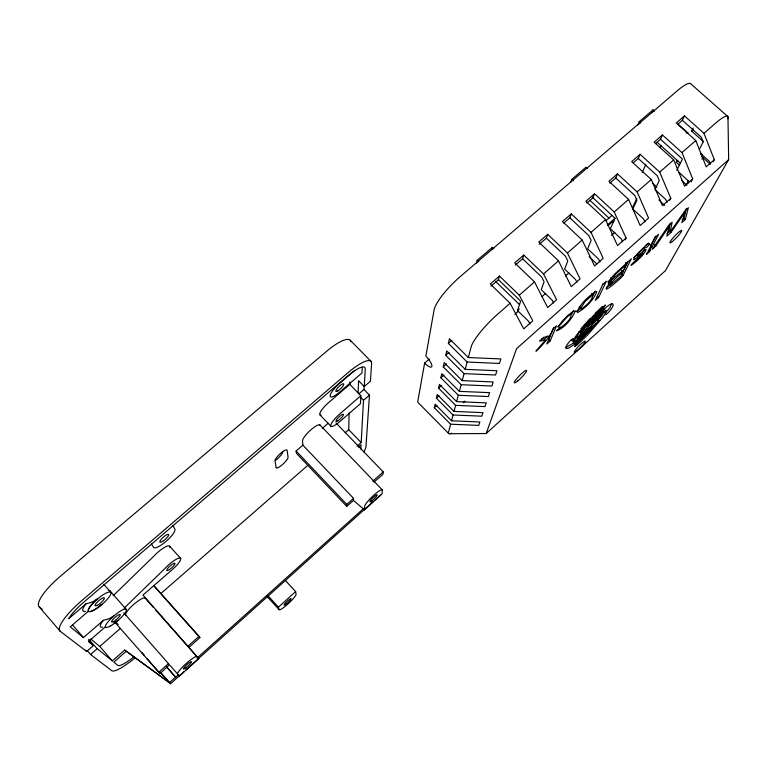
<?xml version="1.0" encoding="UTF-8"?>
<svg xmlns="http://www.w3.org/2000/svg" width="767" height="767" viewBox="0 0 767 767"><rect width="100%" height="100%" fill="white"/><g stroke="black" fill="none" stroke-linecap="round" stroke-linejoin="round"><path stroke-width="1.15" d="M573.313 339.771L575.432 338.793L577.58 335.908L579.037 331.584M578.874 337.154C585.787 324.46 573.639 336.636 573.754 340.663L574.608 341.018L576.774 339.973L578.874 337.154L577.58 335.908M302.898 445.148L353.549 498.377L353.462 500.4L346.751 506.402L346.789 504.408L296.12 451.006L302.898 445.148L302.514 440.939A11.936 2.847 -43.5 0 1 311.153 429.606A11.936 2.847 -43.5 0 1 320.251 425.618M357.01 446.221L361.171 442.559L348.726 429.664L349.119 412.886M360.845 395.695L339.752 413.959A12.205 2.838 -43.9 0 0 330.702 425.637A12.205 2.838 -43.9 0 0 339.733 421.658L360.452 403.672L360.845 395.695L349.79 384.372L349.848 382.043M358.074 392.857L358.592 380.7L364.277 386.52L370.423 381.209L371.612 363.663A32.799 8.101 -44.2 0 0 347.815 372.858L81.532 600.839A36.72 8.936 -40.3 0 0 60.2 631.26L86.652 651.48L93.401 645.593L88.512 639.611M362.235 367.268L361.957 372.944L339.791 392.004A13.068 3.25 -44.1 0 1 330.126 395.897A13.068 3.25 -44.1 0 1 339.81 383.174L354.718 370.394M358.851 393.883L363.961 389.473L364.152 385.954M360.816 449.126L361.056 444.735L358.362 447.103M361.171 442.559L363.52 400.278L369.473 395.11L363.961 389.473M364.277 386.52L365.245 369.138A24.045 5.935 -44.2 0 0 347.758 375.964L83.354 602.565A26.922 6.548 -40.3 0 0 68.723 618.672L85.952 603.888L92.654 601.903L97.208 599.065A14.631 3.519 -40.5 0 0 88.454 611.222A14.631 3.519 -40.5 0 0 101.982 604.271L98.387 606.544M369.473 395.11L365.964 446.672A27.161 5.513 -43.7 0 1 363.711 451.936M364.421 509.806L364.689 506.22A12.109 2.052 -43.9 0 1 373.855 495.156A12.109 2.052 -43.9 0 1 382.369 490.362L381.918 494.082L364.421 509.806L353.462 500.4M335.936 422.857L383.203 471.897L382.906 474.447L374.037 482.021M611.778 303.454L609.736 308.104L605.748 312.361M429.367 358.975L424.63 363.117L417.89 400.911A26.404 5.254 -44.9 0 0 418.14 402.579L448.637 433.48M579.306 306.781L579.401 307.663L580.533 307.356M649.754 244.347C648.69 241.212 641.202 250.521 639.208 251.873C637.367 254.28 633.878 256.734 633.619 259.754C634.846 260.013 646.217 249.313 642.104 254.74C615.355 277.827 645.229 256.801 645.987 249.38A10.057 1.534 -46.4 0 0 643.992 250.732C628.633 264.203 643.187 246.658 646.351 247.568L649.754 244.347L648.326 243.024M670.291 223.092L668.68 230.886L669.131 230.215M434.304 407.737L435.081 404.199L451.514 420.795L479.864 421.984L478.733 425.388L450.613 424.209L434.304 407.737L436.912 405.427M436.394 398.178L437.2 394.487L454.016 411.419L482.98 412.646L481.801 416.193L453.067 414.985L436.394 398.178L439.05 395.83M438.58 388.198L439.424 384.344L456.614 401.62L486.24 402.876L485.003 406.587L455.627 405.34L438.58 388.198L441.677 385.465M440.852 377.767L441.734 373.73L459.347 391.362L489.653 392.656L488.358 396.549L458.311 395.264L440.852 377.767L444.026 374.977M443.24 366.847L444.17 362.618L462.204 380.614L493.219 381.956L491.868 386.031L461.111 384.708L443.24 366.847L446.48 363.999M445.742 355.399L446.71 350.96L465.195 369.349L496.968 370.739L495.54 375.005L464.054 373.634L445.742 355.399L449.059 352.494M448.369 343.386L449.385 338.726L468.34 357.527L500.899 358.956L499.403 363.443L467.141 362.024L448.369 343.386L451.763 340.423M476.585 263.043L477.237 260.281L492.356 247.348L493.852 248.786M591.693 294.586L591.654 293.617M682.179 219.851L683.905 218.307L686.398 208.576M491.877 249.217L492.356 247.348M685.286 219.573L688.383 207.713L684.854 210.877L670.08 232.171L672.16 222.238L668.795 225.258L652.391 249.131L655.823 246.044L669.179 226.227L666.82 236.169L670.904 232.497L685.295 211.788L681.844 222.67L685.286 219.573L683.905 218.307M450.613 424.209L448.551 431.965A26.586 4.401 -44.8 0 0 451.6 433.163M451.514 420.795L453.067 414.985M454.016 411.419L455.627 405.34M456.614 401.62L458.311 395.264M459.347 391.362L461.111 384.708M462.204 380.614L464.054 373.634M465.195 369.349L467.141 362.024M468.34 357.527L471.226 346.684A32.166 6.376 -45.6 0 1 497.802 314.058L510.122 303.262L490.295 284.02L499.49 276.062L519.297 295.209L532.768 320.846L523.746 328.851L510.122 303.262M499.49 276.062L498.464 279.677L490.985 286.158M515.386 265.018L522.595 258.767L523.765 255.047L543.544 273.963L556.583 299.705L547.686 307.596L534.494 281.892L514.695 262.889L523.765 255.047M529.978 323.962L528.53 321.229L517.533 310.549L520.678 301.163L498.425 279.639M539.278 244.309L546.382 238.154L547.696 234.319L567.436 253.014L580.063 278.862L571.29 286.637L558.52 260.838L538.76 242.056L547.696 234.319M570.686 182.469L571.76 179.411L586.055 167.177L587.532 168.548M450.018 433.719L486.173 433.528L516.584 348.697L728.65 159.613L727.96 116.68L691.125 84.082A31.179 6.404 -48.3 0 0 677.51 90.602L459.797 276.992A31.898 7.584 -45.8 0 0 434.093 309.973L425.858 356.176A9.674 2.819 49 0 1 431.917 366.338A9.674 2.819 49 0 1 424.63 363.117M573.639 310.539L571.568 314.595M563.707 223.13L569.843 217.818L571.29 213.888L591.002 232.363L603.217 258.306L594.569 265.976L582.201 240.071L562.479 221.519L571.29 213.888M625.172 239.889L626.054 238.038L614.233 211.999L594.559 193.744L592.977 197.771L586.928 203.015M595.24 291.211L592.958 295.525M609.823 183.169L615.786 178.002L617.502 173.879L637.137 191.923L648.575 218.039L640.167 225.508L628.585 199.42L608.931 181.3L617.502 173.879M654.491 111.205L653.024 109.882L639.294 121.627L637.943 124.877L639.649 123.42M553.707 327.662L548.741 339.608L550.14 340.97L546.766 344.009L550.294 335.515L540.361 347.192L535.922 351.181L545.299 340.241L543.87 338.851L541.521 339.177M550.14 340.97L556.506 325.802L553.036 328.918L551.195 333.338L548.232 336.79L543.765 337.212L539.45 341.075L545.299 340.241M652.084 112.078L653.024 109.882M633.254 162.872L638.288 158.501L640.129 154.292L659.725 172.115L670.789 198.327L669.783 200.273M613.322 222.123L615.029 218.259L592.258 197.1M642.286 172.345L645.872 164.397M580.274 333.233L584.54 329.34L585.758 326.637M691.115 181.865L692.697 178.874L682.007 152.595L662.448 134.963L660.483 139.258L655.517 143.573M585.825 330.577C594.463 311.249 568.951 349.541 585.825 330.577L584.54 329.34M632.344 208.068L636.811 198.385M660.176 147.715L661.154 145.596M565.672 347.509L572.661 343.549L574.962 340.701M602.987 283.886L595.355 300.367L598.634 297.414L606.342 281.182L602.967 284.202M574.847 344.086L577.196 340.769L573.524 342.072L572.585 341.104C576.535 333.338 563.898 346.348 566.056 348.496L568.673 348.18L574.847 344.086L573.563 342.849M677.482 124.542L682.381 120.285L684.461 115.903L703.981 133.324L714.317 159.68L713.205 161.722M654.922 189.554L659.275 180.552L657.242 175.777L638.288 158.501M603.936 311.958L601.817 315.822L598.385 319.197M679.687 165.346L676.264 162.249L677.194 160.37M703.627 141.799L691.671 131.099L693.195 128.022M627.847 261.624L621.606 274.222L622.996 275.535C620.388 279.303 595.125 300.252 611.683 281.422L610.264 280.089L607.78 281.748M622.929 271.767L620.465 276.743L609.707 285.612L613.025 280.837L622.929 271.767L621.519 270.444M626.783 264.001L623.907 269.802L612.076 279.504L615.268 274.615L626.783 264.001L625.354 262.659M622.996 275.535L631.366 258.776L614.779 273.972L610.359 279.102L608.193 283.033L611.683 281.422M676.753 170.341L682.409 159.047L660.349 139.134M699.36 149.287L703.157 141.972L701.259 137.168L682.381 120.285M655.574 236.178L650.627 245.68L652.027 246.974L648.824 249.85L655.392 237.262L658.661 234.338L652.027 246.974M649.582 251.653L650.828 249.265L647.636 252.132L646.399 254.51L649.582 251.653L648.192 250.358M686.398 184.78L688.565 180.667M702.486 154.234L701.412 156.276L710.232 164.205M597.09 318.573L591.846 325.093M728.65 159.613L665.44 270.655L486.173 433.528M576.592 337.921L577.896 336.013M644.721 249.419L642.583 252.295M601.453 309.513L592.958 317.528M595.978 322.965L590.868 328.947M544.292 339.522L547.341 335.927M602.383 306.455L595.144 313.358M610.398 280.827L612.267 278.843M582.22 329.983L593.217 317.854L603.169 308.334L605.336 305.036L592.881 316.167L578.951 332.303L582.22 329.983L580.907 328.727L590.283 318.305M588.404 327.892L579.478 336.253M597.541 315.649L588.605 323.856M113.161 595.738L153.716 556.305A12.991 3.145 -41.3 0 1 164.723 547.264A12.991 3.145 -41.3 0 1 169.747 547.322M124.11 608.193L164.771 568.644A13.02 3.001 -41.5 0 1 179.948 558.012A13.02 3.001 -41.5 0 1 172.402 569.497L142.978 595.058L198.768 658.69L179.411 676.101L177.608 674.203A13.164 2.205 -42 0 1 186.084 663.608A13.164 2.205 -42 0 1 197.234 656.648M582.939 337.25L575.566 344.057M645.776 245.44L647.473 243.829M581.405 332.504L583.025 331.008M295.631 591.597L296.072 594.204A11.524 1.793 -43 0 1 287.999 603.926A11.524 1.793 -43 0 1 279.063 609.612L278.431 607.148L295.631 591.597L285.41 580.494M667.06 233.417L669.514 231.222L670.904 232.497M89.327 640.052L97.217 648.69L112.327 660.914L124.676 650.061L169.421 682.582L178.375 674.874M197.081 658.067L363.644 508.454M124.676 650.061L170.581 683.694L183.898 671.729M185.672 670.128L373.347 501.465M375.121 499.863L380.451 495.079M158.702 672.352L168.462 663.637L169.517 664.749L160.015 673.599L114.782 622.142M198.768 658.69L187.829 646.341L199.046 636.332L153.678 585.374M346.789 504.408L353.549 498.377M372.791 481.197L383.203 471.897M188.759 647.559L199.899 637.607L199.046 636.332M463.23 402.704L464.975 401.151M626.054 238.038L617.521 245.603L605.556 219.602L585.873 201.27L594.559 193.744M670.789 198.327L662.496 205.69L651.288 179.516L631.682 161.607L640.129 154.292M692.697 178.874L684.519 186.132L673.685 159.881L654.117 142.183L662.448 134.963M714.317 159.68L706.244 166.851L695.774 140.524L676.245 123.017L684.461 115.903M542.01 296.628L545.605 293.454M565.356 276.024L568.941 272.851M611.424 235.344L613.178 233.791A18.753 3.384 -46.8 0 0 614.827 232.305M701.853 159.066L703.636 157.484M608.154 225.488L614.175 220.196L610.379 228.787L621.308 238.968L622.574 241.749M126.133 651.375L113.871 662.161L117.84 665.372A21.936 4.362 -41.2 0 0 133.199 657.377M517.533 310.549L519.278 309.015M514.868 314.297L518.281 311.287M519.297 295.209L534.494 281.892M543.544 273.963L558.52 260.838M567.436 253.014L582.201 240.071M591.002 232.363L605.556 219.602M614.233 211.999L628.585 199.42M637.137 191.923L651.288 179.516M659.725 172.115L673.685 159.881M682.007 152.595L695.774 140.524M703.981 133.324L714.854 123.794A31.428 5.379 -47.6 0 1 727.854 118.837M605.968 220.743L612.008 215.45M676.264 162.249L677.913 160.811M607.263 225.076L615.029 218.259M86.968 650.406A10.604 0.489 48.6 0 1 90.573 654.481L97.217 648.69M90.784 638.988L99.758 646.418L120.419 628.394M160.965 593.447L307.711 465.435M345.227 432.713L348.726 429.664M691.671 131.099L693.387 129.604M105.204 626.994L88.416 641.567L93.401 645.593M322.178 428.446L328.266 423.183M88.55 611.098L70.238 626.85L83.478 637.569L103.315 620.388L109.508 618.538L113.708 615.92M349.79 384.372L328.688 402.522A12.176 2.972 -43.9 0 0 320.884 411.256A12.176 2.972 -43.9 0 0 321.037 415.168M558.846 328.008L560.159 326.915M599.276 316.857C582.086 333.923 596.688 327.509 599.305 316.896M609.266 285.238L606.342 287.481M580.964 308.229L577.982 310.453M637.022 255.123L633.801 257.597M117.965 620.359L113.871 622.9M611.462 277.98L610.58 277.999M608.95 284.193L608.26 284.126M573.716 340.327L574.819 339.867M576.065 311.21L576.803 311.114M686.168 132.816L688.469 133.487L678.67 124.705M604.348 309.523L605.173 309.839M90.573 654.481L111.79 670.703A29.913 5.954 -41.2 0 0 135.289 657.683M350.96 341.785A32.636 8.801 -44.2 0 0 326.694 351.248L60.238 576.41A36.528 9.703 -39.9 0 0 39.414 607.138L42.223 609.353M700.779 153.621L709.12 161.108L710.223 163.917M700.837 153.822L702.601 155.413M639.294 121.627L640.771 122.96M657.367 142.441L680.329 163.198M678.421 171.856L687.606 180.178L688.756 182.987M681.47 180.283L686.791 185.115M652.449 183.045L656.868 187.081M655.766 190.321L665.804 199.516L666.993 202.306M658.824 200.005L664.749 205.441M615.786 178.002L634.779 195.48L636.878 200.235L632.804 209.036L643.705 219.103L644.932 221.893M654.433 244.759L655.823 246.044M571.76 179.411L573.237 180.791M589.833 200.273L608.969 218.077M569.843 217.818L588.912 235.709L591.146 240.435L587.647 248.805L598.596 259.102L599.899 261.873M589.133 256.705L596.87 264.001M546.382 238.154L565.48 256.255L567.791 260.962L564.598 269.102L575.566 279.524L576.918 282.275M597.234 296.091L598.634 297.414M160.255 672.17A36.548 0.575 48.7 0 1 169.421 682.582L170.581 683.694M522.595 258.767L541.732 277.088L544.11 281.786L541.234 289.686L552.211 300.233L553.611 302.975M477.237 260.281L478.733 261.729M495.482 281.336L519.518 304.614M115.721 622.037L118.118 624.424M350.279 340.318L371.007 361.343M360.758 397.45L363.52 400.278M320.098 415.014L331.037 426.385M319.954 424.956L382.215 489.825M346.751 506.402L296.369 453.287L296.12 451.006M123.679 612.929L125.788 615.201A13.001 2.905 -41 0 1 133.688 604.434A13.001 2.905 -41 0 1 145.404 598.135M268.21 595.949L278.431 607.148M266.954 596.342L279.063 609.612M169.708 546.296L180.667 558.453M154.8 586.937L199.899 637.607M144.723 597.675L153.342 607.406M155.701 610.062L187.829 646.341M166.42 666.744L175.538 677.098M109.978 590.887L126.219 609.353M103.689 584.243L110.784 592.306A14.631 3.538 -40.5 0 1 96.057 608.893A14.631 3.538 -40.5 0 1 92.117 604.204A14.631 3.538 -40.5 0 1 110.784 592.306M124.551 613.648L168.462 663.637M167.043 667.395L175.701 677.271M160.754 672.669L169.421 682.582M170.274 665.622L179.411 676.101M99.758 646.418L112.327 660.914M72.549 624.932L83.478 637.569M39.414 607.138L60.2 631.26M151.377 543.822L153.63 547.427A14.017 3.499 -41.4 0 0 166.008 541.387A14.017 3.499 -41.4 0 0 174.876 529.192L172.901 525.385M571.281 339.848L571.415 340.673M86.652 651.48A10.604 0.489 48.6 0 1 85.492 650.138M102.634 627.118A17.258 3.931 -40.7 0 1 103.315 620.388M85.463 611.337A18.523 4.525 -40.4 0 1 85.952 603.888M109.058 590.542A13.585 3.298 -40.5 0 1 110.189 591.817M160.015 673.599A36.548 0.575 48.7 0 1 147.082 658.652M144.474 655.564A36.548 0.575 48.7 0 1 141.799 652.314M282.774 451.667A7.967 1.937 -43 0 1 275.641 460.305M606.467 311.066C601.673 321.105 614.3 306.742 613.082 304.681L612.775 304.125C611.424 301.594 595.777 315.63 605.642 310.76L606.467 311.066M574.617 346.588L576.832 345.284L587.771 334.843L599.88 320.683L596.659 323.089L575.471 345.16A5.58 0.796 -45.6 0 0 574.704 346.339L574.617 346.588M575.854 343.252C601.932 320.884 595.039 322.313 575.854 343.252M590.015 328.564L577.781 339.656L579.881 336.464L590.983 326.167L590.015 328.564M577.148 311.594L577.484 312.562C585.595 308.046 593.274 300.491 596.831 291.728L595.786 291.412C588.251 296.522 580.964 303.186 577.148 311.594M575.192 311.105C572.374 318.756 563.304 329.033 556.468 330.75C561.147 326.819 571.281 321.402 571.06 314.221C565.365 317.059 562.69 323.271 557.849 327.02L561.99 321.421L568.098 315.266L572.949 311.46L575.192 311.105M580.724 308.142L581.261 309.053C585.806 305.908 592.977 300.089 592.67 294.902L585.365 301.163L580.724 308.142M600.542 315.467C592.642 328.592 604.981 316.694 605.393 312.38L604.962 311.795L603.025 312.332L600.542 315.467M603.888 308.689L601.309 312.399L586.429 325.726L593.811 317.567L603.888 308.689M601.664 313.032L598.845 316.886L588.414 326.474L589.478 323.645L601.664 313.032M276.139 467.563L275.017 460.804A8.111 1.956 -43.1 0 1 280.732 453.23A8.111 1.956 -43.1 0 1 287.146 450.334L288.056 457.257A7.977 1.889 -43.1 0 1 282.429 464.629A7.977 1.889 -43.1 0 1 276.139 467.563M672.362 241.547A8.533 1.218 -46.5 0 0 681.738 230.829A8.533 1.218 -46.5 0 0 673.397 237.482A8.533 1.218 -46.5 0 0 672.362 241.547M576.985 350.787A7.9 1.112 -45.6 0 0 585.346 341.219A7.9 1.112 -45.6 0 0 576.957 348.103A7.9 1.112 -45.6 0 0 576.985 350.787M517.687 380.988A8.725 1.371 -45.3 0 0 526.641 370.538A8.725 1.371 -45.3 0 0 516.977 378.342A8.725 1.371 -45.3 0 0 517.687 380.988M97.15 605.364A6.098 1.476 -40.5 0 0 104.427 598.241A6.098 1.476 -40.5 0 0 97.524 601.798A6.098 1.476 -40.5 0 0 97.15 605.364M113.526 621.548A5.685 1.275 -40.8 0 0 120.314 614.904A5.685 1.275 -40.8 0 0 113.967 618.327A5.685 1.275 -40.8 0 0 113.526 621.548M169.344 569.641A5.427 1.246 -41.5 0 0 174.934 563.361A5.427 1.246 -41.5 0 0 168.232 567.733A5.427 1.246 -41.5 0 0 169.344 569.641M162.681 541.32A5.839 1.457 -41.4 0 0 168.702 534.494A5.839 1.457 -41.4 0 0 161.434 539.048A5.839 1.457 -41.4 0 0 162.681 541.32M337.768 390.949A5.446 1.352 -44.1 0 0 343.817 384.181A5.446 1.352 -44.1 0 0 337.806 387.747A5.446 1.352 -44.1 0 0 337.768 390.949M337.844 420.862A5.091 1.179 -43.9 0 0 343.491 414.592A5.091 1.179 -43.9 0 0 337.873 418.063A5.091 1.179 -43.9 0 0 337.844 420.862M110.621 625.862A13.633 3.068 -40.8 0 0 126.411 609.966A13.633 3.068 -40.8 0 0 110.649 618.95A13.633 3.068 -40.8 0 0 110.621 625.862M371.592 501.043A5.043 0.853 -43.9 0 0 377.239 494.964A5.043 0.853 -43.9 0 0 371.832 498.79A5.043 0.853 -43.9 0 0 371.592 501.043M185.882 667.836A5.484 0.92 -42 0 0 191.51 661.72A5.484 0.92 -42 0 0 184.885 666.6A5.484 0.92 -42 0 0 185.882 667.836M285.957 604.243A4.803 0.748 -43 0 0 291.124 598.682A4.803 0.748 -43 0 0 285.669 602.747A4.803 0.748 -43 0 0 285.957 604.243"/></g></svg>
